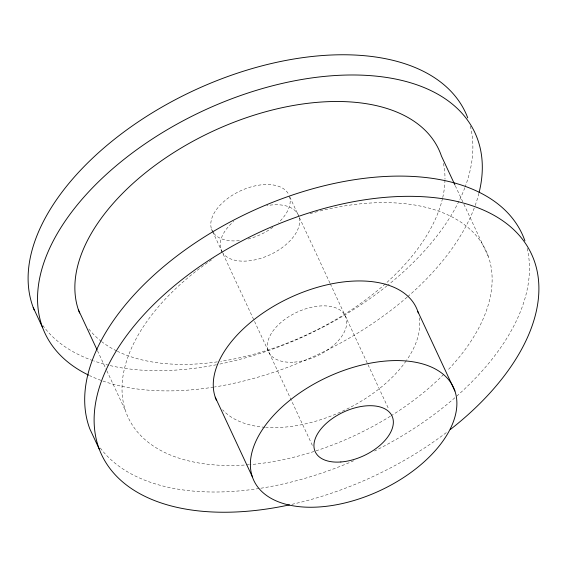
<?xml version="1.0" encoding="UTF-8"?>
<svg xmlns="http://www.w3.org/2000/svg" width="567" height="567" viewBox="0 0 567 567"><rect width="100%" height="100%" fill="white"/><g stroke="black" fill="none" stroke-linecap="round" stroke-linejoin="round"><path stroke-width="0.43" stroke-dasharray="2.83 2.13" d="M455.287 185.756L463.515 203.411M463.891 204.219L488.591 257.184M289.808 196.997L298.511 215.666M329.937 283.053L298.873 216.445A42.355 24.055 -25 0 0 266.83 205.637M330.313 283.854L388.863 409.431M211.541 229.217L212.271 230.769M212.632 231.549L312.452 445.619M97.496 350.746L106.476 370.003M106.851 370.811L125.562 410.933M470.341 126.143A237.204 134.691 -25 0 1 465.153 186.883M464.827 187.748A237.204 134.691 -25 0 1 459.305 200.491M458.937 201.242A237.204 134.691 -25 0 1 387.835 285.166M387.162 285.704A237.204 134.691 -25 0 1 217.296 364.574M216.417 364.751A237.204 134.691 -25 0 1 109.594 365.467M108.722 365.261A237.204 134.691 -25 0 1 93.746 360.91M92.953 360.633A237.204 134.691 -25 0 1 43.021 325.699M478.917 193.29A237.204 134.691 -25 0 1 474.586 207.104M474.26 207.969A237.204 134.691 -25 0 1 407.751 296.633M407.113 297.179A237.204 134.691 -25 0 1 214.503 386.992M213.639 387.126A237.204 134.691 -25 0 1 89.558 375.581M320.107 210.959A197.387 112.082 -25 0 1 477.882 237.616A197.387 112.082 -25 0 1 447.398 370.57M443.67 374.39A197.387 112.082 -25 0 1 391.131 415.753M390.379 416.221A197.387 112.082 -25 0 1 250.019 464.635M249.189 464.706A197.387 112.082 -25 0 1 123.067 401.089A197.387 112.082 -25 0 1 213.355 258.644M310.114 213.624A197.387 112.082 -25 0 1 319.242 211.172M289.446 196.217A42.355 24.055 -25 0 1 278.56 222.583M272.876 227.296A42.355 24.055 -25 0 1 247.885 239.09M239.359 240.628A42.355 24.055 -25 0 1 213.802 233.363M213.327 232.725A42.355 24.055 -25 0 1 238.36 191.873A42.355 24.055 -25 0 1 288.858 194.764M443.444 163.381A197.387 112.082 -25 0 1 444.982 179.052M444.967 179.945A197.387 112.082 -25 0 1 442.699 197.692M442.508 198.528A197.387 112.082 -25 0 1 386.014 283.224M385.333 283.833A197.387 112.082 -25 0 1 220.726 361.356M217.274 361.866A197.387 112.082 -25 0 1 117.383 351.271M116.554 350.86A197.387 112.082 -25 0 1 102.117 341.979M101.436 341.454A197.387 112.082 -25 0 1 88.679 328.817M299.298 217.969A42.355 24.055 -25 0 1 269.566 254.98A42.355 24.055 -25 0 1 222.753 252.946M222.314 252.287A42.355 24.055 -25 0 1 233.753 221.378M419.325 317.832A110.133 62.533 -25 0 1 406.667 360.173M406.149 360.91A110.133 62.533 -25 0 1 265.668 427.348M264.824 427.284A110.133 62.533 -25 0 1 222.675 409.821M527.133 248.332A237.204 134.691 -25 0 1 456.789 396.092M454.897 397.751A237.204 134.691 -25 0 1 374.546 451.034M353.709 460.765A237.204 134.691 -25 0 1 259.927 488.378M259.062 488.513A237.204 134.691 -25 0 1 100.118 447.746M446.286 432.628A237.204 134.691 -25 0 1 291.204 504.488M294.301 362.122A42.355 24.055 -25 0 0 346.026 317.563A42.355 24.055 -25 0 0 280.899 322.495A42.355 24.055 -25 0 0 294.301 362.122"/><path stroke-width="0.85" d="M454.911 184.955L441.438 156.067A197.387 112.082 -25 0 0 221.109 127.504A197.387 112.082 -25 0 0 79.593 313.041M417.78 311.389L454.911 391.024A110.133 62.533 -25 0 1 320.419 506.877A110.133 62.533 -25 0 1 285.584 403.839A110.133 62.533 -25 0 1 454.911 391.024M215.233 397.176L252.365 476.804M78.409 309.816L97.12 349.945M33.226 307.512L42.653 327.733M99.239 449.071L89.806 428.85A237.204 134.691 -25 0 1 261.018 207.104A237.204 134.691 -25 0 1 524.929 240.876M34.162 309.894A237.204 134.691 -25 0 1 201.002 87.268A237.204 134.691 -25 0 1 467.761 117.929M88.736 375.184A237.204 134.691 -25 0 1 202.44 111.132A237.204 134.691 -25 0 1 479.129 192.433M289.453 504.871A237.204 134.691 -25 0 1 110.771 360.477A237.204 134.691 -25 0 1 452.317 200.42A237.204 134.691 -25 0 1 450.446 429.425M216.488 400.373A110.133 62.533 -25 0 1 294.939 295.421A110.133 62.533 -25 0 1 418.269 312.949M340.859 461.977A42.355 24.055 -25 0 0 392.591 417.418A42.355 24.055 -25 0 0 327.464 422.344A42.355 24.055 -25 0 0 340.859 461.977"/></g></svg>
